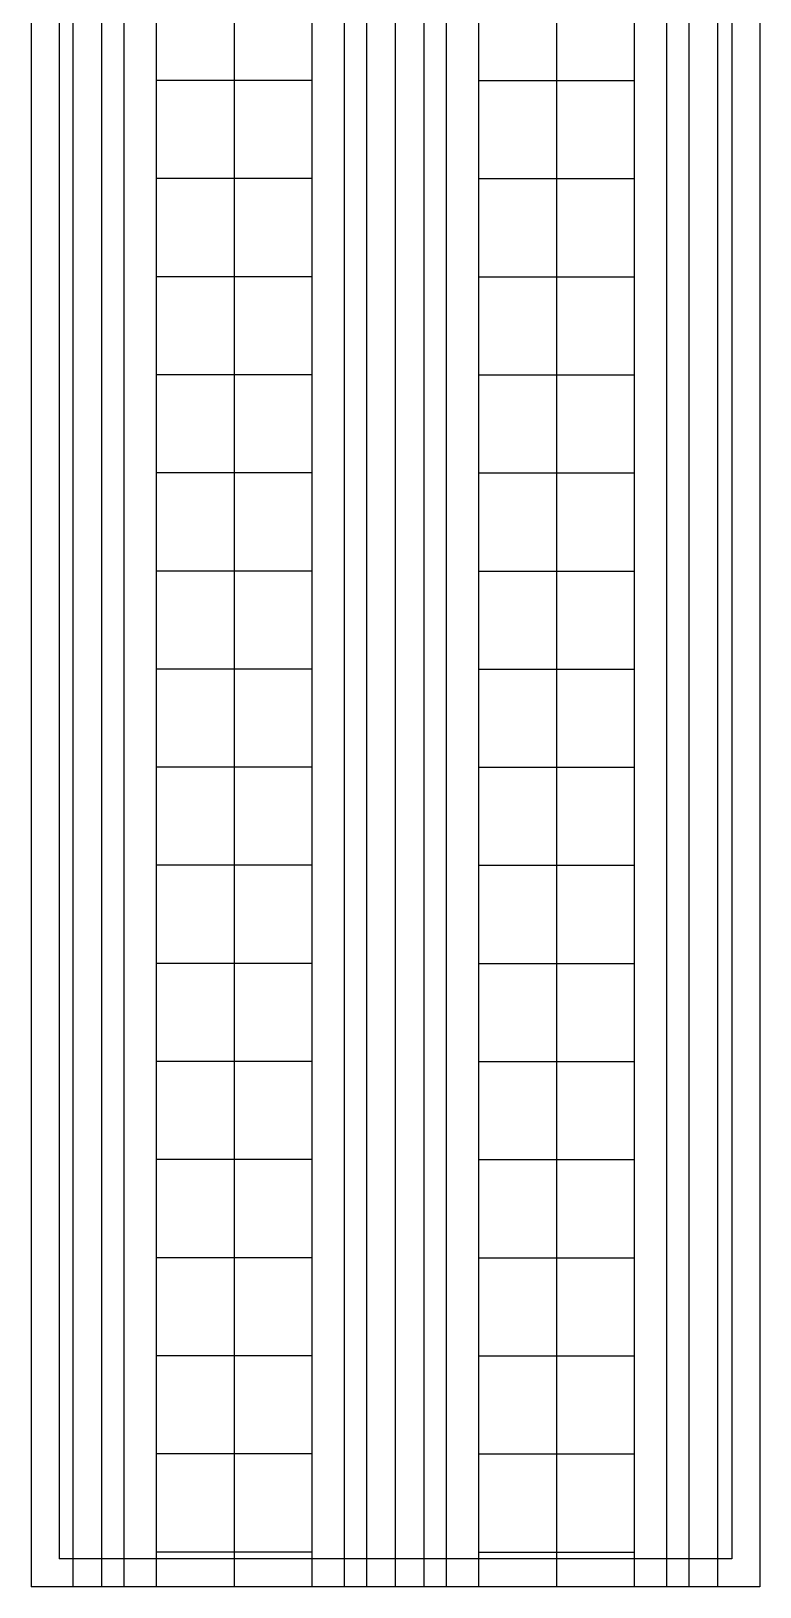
# Model space of a CAD drawing. Header units: millimetres. Extents: x -7718 to 421089, y 87466 to 341395.
# Drawn here: x 148403 to 151003, y 215409 to 220959 of the extents above; entities that cross this region are included whole.
import ezdxf

# ---------------------------------------------------------------- set-up
doc = ezdxf.new("R2010")
doc.units = ezdxf.units.MM
doc.header["$LTSCALE"] = 200
doc.header["$MEASUREMENT"] = 0
doc.layers.add('e-plan', color=9, linetype='CONTINUOUS')

msp = doc.modelspace()

# ---------------------------------------------------------------- linework, layer by layer
at = {"layer": 'e-plan'}
for p, q in [((148402.6, 227108.6), (148402.6, 215408.6)), ((148402.6, 227108.6), (148402.6, 215408.6)), ((148502.6, 227108.6), (148502.6, 215508.6)), ((148502.6, 227108.6), (148502.6, 215508.6)), ((148552.6, 215408.6), (148552.6, 227108.6)), ((149702.6, 215408.6), (149702.6, 227108.6)), ((150852.6, 215408.6), (150852.6, 227108.6)), ((150902.6, 227108.6), (150902.6, 215508.6)), ((150902.6, 227108.6), (150902.6, 215508.6)), ((151002.6, 227108.6), (151002.6, 215408.6)), ((151002.6, 227108.6), (151002.6, 215408.6)), ((148655.1, 215408.6), (148655.1, 226008.6)), ((148735.1, 215408.6), (148735.1, 226008.6)), ((149520.1, 215408.6), (149520.1, 226008.6)), ((149600.1, 215408.6), (149600.1, 226008.6)), ((149805.1, 215408.6), (149805.1, 226008.6)), ((149885.1, 215408.6), (149885.1, 226008.6)), ((150670.1, 215408.6), (150670.1, 226008.6)), ((150750.1, 215408.6), (150750.1, 226008.6)), ((148850.1, 215408.6), (148850.1, 225448.6)), ((149405.1, 215408.6), (149405.1, 225448.6)), ((150000.1, 215408.6), (150000.1, 225448.6)), ((150555.1, 215408.6), (150555.1, 225448.6)), ((149127.6, 215408.6), (149127.6, 224871.8)), ((150277.6, 215408.6), (150277.6, 224871.8)), ((149405.1, 220783), (148850.1, 220783)), ((150000.1, 220783), (150555.1, 220783)), ((149405.1, 220433), (148850.1, 220433)), ((150000.1, 220433), (150555.1, 220433)), ((149405.1, 220083), (148850.1, 220083)), ((150000.1, 220083), (150555.1, 220083)), ((149405.1, 219733), (148850.1, 219733)), ((150000.1, 219733), (150555.1, 219733)), ((149405.1, 219383), (148850.1, 219383)), ((150000.1, 219383), (150555.1, 219383)), ((149405.1, 219033), (148850.1, 219033)), ((150000.1, 219033), (150555.1, 219033)), ((149405.1, 218683), (148850.1, 218683)), ((150000.1, 218683), (150555.1, 218683)), ((149405.1, 218333), (148850.1, 218333)), ((150000.1, 218333), (150555.1, 218333)), ((149405.1, 217983), (148850.1, 217983)), ((150000.1, 217983), (150555.1, 217983)), ((149405.1, 217633), (148850.1, 217633)), ((150000.1, 217633), (150555.1, 217633)), ((149405.1, 217283), (148850.1, 217283)), ((150000.1, 217283), (150555.1, 217283)), ((149405.1, 216933), (148850.1, 216933)), ((150000.1, 216933), (150555.1, 216933)), ((149405.1, 216583), (148850.1, 216583)), ((150000.1, 216583), (150555.1, 216583)), ((149405.1, 216233), (148850.1, 216233)), ((150000.1, 216233), (150555.1, 216233)), ((149405.1, 215883), (148850.1, 215883)), ((150000.1, 215883), (150555.1, 215883)), ((149405.1, 215533), (148850.1, 215533)), ((150000.1, 215533), (150555.1, 215533)), ((150902.6, 215508.6), (148502.6, 215508.6)), ((150902.6, 215508.6), (148502.6, 215508.6)), ((151002.6, 215408.6), (148402.6, 215408.6)), ((151002.6, 215408.6), (148402.6, 215408.6))]:
    msp.add_line(p, q, dxfattribs=at)

doc.saveas('drawing.dxf')
